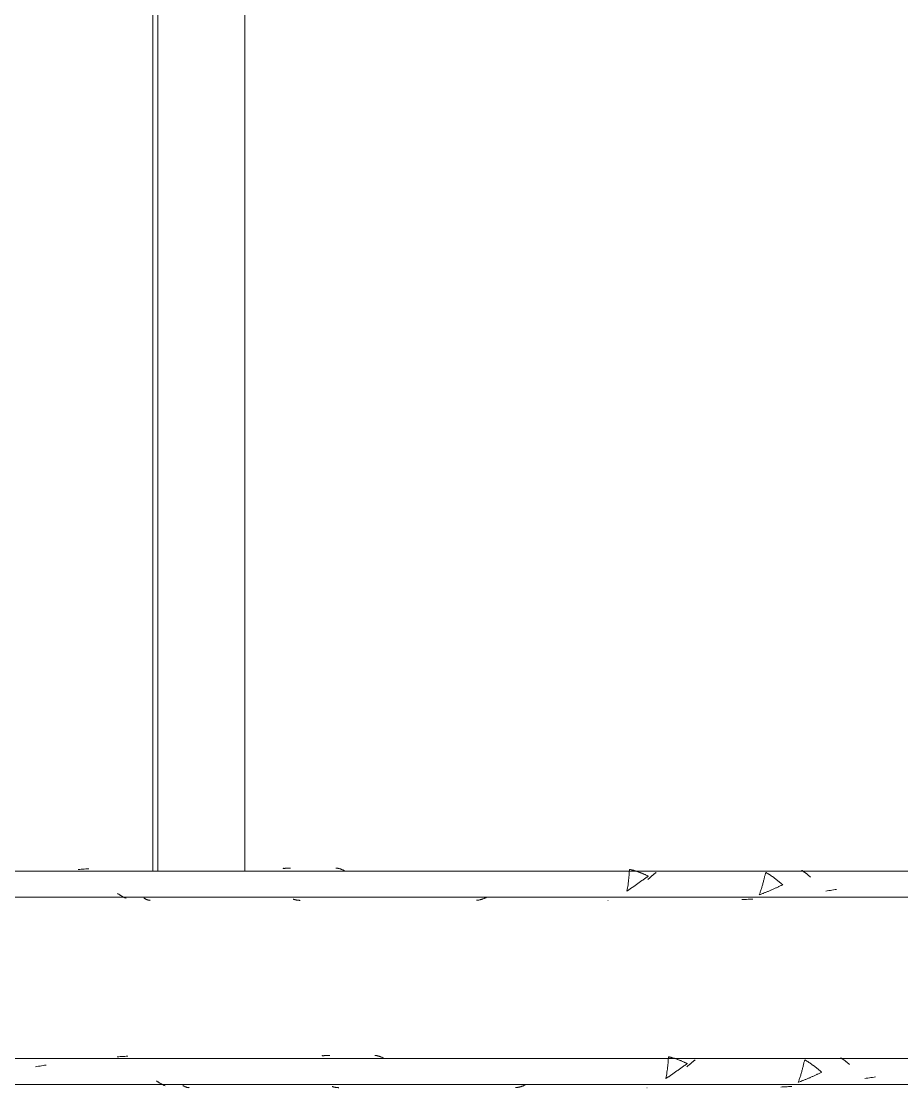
# Model space of a CAD drawing. Header units: millimetres. Extents: x -2100 to 124761, y -10432 to 93550.
# Drawn here: x 29646 to 30318, y -165 to 648 of the extents above; entities that cross this region are included whole.
import ezdxf

# ---------------------------------------------------------------- set-up
doc = ezdxf.new("R2010")
doc.units = ezdxf.units.MM
doc.linetypes.add('Centre', pattern=[31.75, 6.35, -4.7625, 15.875, -4.7625])
for name, color, linetype, lineweight in [('A-GLAZ-CWMG', 55, 'Continuous', 5), ('KINH', 152, 'Continuous', 5), ('NET THAY 1', 41, 'Continuous', 5), ('TRUC', 225, 'Continuous', 5)]:
    doc.layers.add(name, color=color, linetype=linetype, lineweight=lineweight)

# ---------------------------------------------------------------- blocks, each defined once
blk = doc.blocks.new('FP_9-MẶT ĐỨNG TRỤC A-Q')
at = {"layer": 'NET THAY 1'}
for p, q in [((31335.33, -142.86), (22887.32, -142.86)), ((29720.6, -141.59), (29719.44, -141.67)), ((29721.76, -141.51), (29720.6, -141.59)), ((29722.92, -141.44), (29721.76, -141.51)), ((29724.07, -141.37), (29722.92, -141.44)), ((29725.23, -141.3), (29724.07, -141.37)), ((29726.39, -141.23), (29725.23, -141.3)), ((29727.54, -141.17), (29726.39, -141.23)), ((29875.78, -140.81), (29875.68, -140.96)), ((29876.11, -140.9), (29875.68, -140.96)), ((29875.89, -140.68), (29875.78, -140.81)), ((29875.98, -140.6), (29875.89, -140.68)), ((29876.08, -140.55), (29875.98, -140.6)), ((29876.55, -140.85), (29876.11, -140.9)), ((29876.98, -140.8), (29876.55, -140.85)), ((29877.41, -140.76), (29876.98, -140.8)), ((29877.84, -140.72), (29877.41, -140.76)), ((29878.27, -140.68), (29877.84, -140.72)), ((29878.7, -140.65), (29878.27, -140.68)), ((29879.13, -140.62), (29878.7, -140.65)), ((29879.56, -140.6), (29879.13, -140.62)), ((29879.99, -140.58), (29879.56, -140.6)), ((29880.43, -140.56), (29879.99, -140.58)), ((29880.86, -140.55), (29880.43, -140.56)), ((29881.29, -140.54), (29880.86, -140.55)), ((29881.72, -140.53), (29881.29, -140.54)), ((29916.32, -140.59), (29916.03, -140.56)), ((29916.61, -140.62), (29916.32, -140.59)), ((29916.9, -140.66), (29916.61, -140.62)), ((29917.19, -140.7), (29916.9, -140.66)), ((29917.48, -140.75), (29917.19, -140.7)), ((29917.77, -140.81), (29917.48, -140.75)), ((29918.06, -140.88), (29917.77, -140.81)), ((29918.35, -140.95), (29918.06, -140.88)), ((29918.64, -141.03), (29918.35, -140.95)), ((29918.93, -141.11), (29918.64, -141.03)), ((29919.22, -141.2), (29918.93, -141.11)), ((29919.5, -141.3), (29919.22, -141.2)), ((29919.79, -141.41), (29919.5, -141.3)), ((29920.08, -141.52), (29919.79, -141.41)), ((29920.37, -141.63), (29920.08, -141.52)), ((29920.65, -141.76), (29920.37, -141.63)), ((29920.94, -141.89), (29920.65, -141.76)), ((29921.23, -142.02), (29920.94, -141.89)), ((29921.51, -142.17), (29921.23, -142.02)), ((29921.8, -142.31), (29921.51, -142.17)), ((29922.08, -142.47), (29921.8, -142.31)), ((29922.37, -142.63), (29922.08, -142.47)), ((29922.65, -142.79), (29922.37, -142.63)), ((29922.94, -142.96), (29922.65, -142.79)), ((30139.69, -145.38), (30139.61, -146.39)), ((30139.76, -144.44), (30139.69, -145.38)), ((30139.82, -143.59), (30139.76, -144.44)), ((30139.88, -142.82), (30139.82, -143.59)), ((30139.92, -142.16), (30139.88, -142.82)), ((30139.96, -141.6), (30139.92, -142.16)), ((30140.39, -141.69), (30139.96, -141.59)), ((30140.82, -141.79), (30140.39, -141.69)), ((30141.24, -141.89), (30140.82, -141.79)), ((30141.67, -142), (30141.24, -141.89)), ((30142.1, -142.12), (30141.67, -142)), ((30142.53, -142.23), (30142.1, -142.12)), ((30142.95, -142.35), (30142.53, -142.23)), ((30143.38, -142.48), (30142.95, -142.35)), ((30143.81, -142.6), (30143.38, -142.48)), ((30144.23, -142.74), (30143.81, -142.6)), ((30144.66, -142.87), (30144.23, -142.74)), ((30145.09, -143.01), (30144.66, -142.87)), ((30145.51, -143.15), (30145.09, -143.01)), ((30145.94, -143.3), (30145.51, -143.15)), ((30146.36, -143.45), (30145.94, -143.3)), ((30146.79, -143.6), (30146.36, -143.45)), ((30147.21, -143.76), (30146.79, -143.6)), ((30147.63, -143.91), (30147.21, -143.76)), ((30148.06, -144.08), (30147.63, -143.91)), ((30148.48, -144.24), (30148.06, -144.08)), ((30148.9, -144.41), (30148.48, -144.24)), ((30149.32, -144.58), (30148.9, -144.41)), ((30149.75, -144.76), (30149.32, -144.58)), ((30150.17, -144.93), (30149.75, -144.76)), ((30150.59, -145.12), (30150.17, -144.93)), ((30151.01, -145.3), (30150.59, -145.12)), ((30151.43, -145.48), (30151.01, -145.3)), ((30151.85, -145.67), (30151.43, -145.48)), ((30152.27, -145.86), (30151.85, -145.67)), ((30152.69, -146.06), (30152.27, -145.86)), ((30153.11, -146.25), (30152.69, -146.06)), ((30153.52, -146.45), (30153.11, -146.25)), ((30157.46, -146.23), (30157.2, -146.46)), ((30157.72, -146.01), (30157.46, -146.23)), ((30157.97, -145.8), (30157.72, -146.01)), ((30158.23, -145.58), (30157.97, -145.8)), ((30158.49, -145.37), (30158.23, -145.58)), ((30158.74, -145.17), (30158.49, -145.37)), ((30159, -144.96), (30158.74, -145.17)), ((30159.25, -144.77), (30159, -144.96)), ((30159.51, -144.57), (30159.25, -144.77)), ((30159.76, -144.38), (30159.51, -144.57)), ((30160.01, -144.19), (30159.76, -144.38)), ((30160.27, -144), (30160.01, -144.19)), ((30243.34, -146.03), (30243.2, -146.6)), ((30243.48, -145.47), (30243.34, -146.03)), ((30243.61, -144.94), (30243.48, -145.47)), ((30243.74, -144.44), (30243.61, -144.94)), ((30243.87, -143.96), (30243.74, -144.44)), ((30244.19, -144.13), (30243.87, -143.95)), ((30244.52, -144.31), (30244.19, -144.13)), ((30244.85, -144.5), (30244.52, -144.31)), ((30245.18, -144.69), (30244.85, -144.5)), ((30245.5, -144.88), (30245.18, -144.69)), ((30245.83, -145.08), (30245.5, -144.88)), ((30246.15, -145.28), (30245.83, -145.08)), ((30246.48, -145.49), (30246.15, -145.28)), ((30246.8, -145.69), (30246.48, -145.49)), ((30247.12, -145.9), (30246.8, -145.69)), ((30247.45, -146.12), (30247.12, -145.9)), ((30247.77, -146.33), (30247.45, -146.12)), ((30248.09, -146.55), (30247.77, -146.33)), ((30271.58, -142.6), (30271.3, -142.44)), ((30271.86, -142.76), (30271.58, -142.6)), ((30272.15, -142.93), (30271.86, -142.76)), ((30272.43, -143.11), (30272.15, -142.93)), ((30272.71, -143.29), (30272.43, -143.11)), ((30273, -143.47), (30272.71, -143.29)), ((30273.28, -143.66), (30273, -143.47)), ((30273.56, -143.86), (30273.28, -143.66)), ((30273.84, -144.06), (30273.56, -143.86)), ((30274.12, -144.27), (30273.84, -144.06)), ((30274.4, -144.48), (30274.12, -144.27)), ((30274.68, -144.69), (30274.4, -144.48)), ((30274.96, -144.91), (30274.68, -144.69)), ((30275.23, -145.14), (30274.96, -144.91)), ((30275.51, -145.37), (30275.23, -145.14)), ((30275.79, -145.6), (30275.51, -145.37)), ((30276.06, -145.84), (30275.79, -145.6)), ((30276.34, -146.08), (30276.06, -145.84)), ((30276.61, -146.32), (30276.34, -146.08)), ((30276.89, -146.57), (30276.61, -146.32)), ((29658.26, -149.02), (29657.09, -149.21)), ((29659.44, -148.84), (29658.26, -149.02)), ((29660.61, -148.66), (29659.44, -148.84)), ((29661.78, -148.48), (29660.61, -148.66)), ((29662.95, -148.3), (29661.78, -148.48)), ((29664.12, -148.12), (29662.95, -148.3)), ((29665.29, -147.94), (29664.12, -148.12)), ((30138.82, -153.44), (30138.64, -154.66)), ((30138.99, -152.21), (30138.82, -153.44)), ((30139.14, -150.98), (30138.99, -152.21)), ((30139.28, -149.78), (30139.14, -150.98)), ((30139.4, -148.6), (30139.28, -149.78)), ((30139.51, -147.47), (30139.4, -148.6)), ((30139.61, -146.39), (30139.51, -147.47)), ((30143.61, -154.41), (30143.27, -154.66)), ((30143.96, -154.17), (30143.61, -154.41)), ((30144.3, -153.93), (30143.96, -154.17)), ((30144.64, -153.68), (30144.3, -153.93)), ((30144.99, -153.44), (30144.64, -153.68)), ((30145.33, -153.19), (30144.99, -153.44)), ((30145.67, -152.95), (30145.33, -153.19)), ((30146.01, -152.7), (30145.67, -152.95)), ((30146.35, -152.46), (30146.01, -152.7)), ((30146.69, -152.22), (30146.35, -152.46)), ((30147.03, -151.97), (30146.69, -152.22)), ((30147.37, -151.73), (30147.03, -151.97)), ((30147.71, -151.48), (30147.37, -151.73)), ((30148.05, -151.24), (30147.71, -151.48)), ((30148.38, -151), (30148.05, -151.24)), ((30148.72, -150.76), (30148.38, -151)), ((30149.06, -150.52), (30148.72, -150.76)), ((30149.39, -150.28), (30149.06, -150.52)), ((30149.73, -150.04), (30149.39, -150.28)), ((30150.06, -149.8), (30149.73, -150.04)), ((30150.4, -149.56), (30150.06, -149.8)), ((30150.73, -149.33), (30150.4, -149.56)), ((30151.06, -149.1), (30150.73, -149.33)), ((30151.39, -148.86), (30151.06, -149.1)), ((30151.73, -148.63), (30151.39, -148.86)), ((30152.06, -148.4), (30151.73, -148.63)), ((30152.39, -148.18), (30152.06, -148.4)), ((30152.72, -147.95), (30152.39, -148.18)), ((30153.05, -147.73), (30152.72, -147.95)), ((30153.38, -147.51), (30153.05, -147.73)), ((30153.7, -147.29), (30153.38, -147.51)), ((30153.94, -146.65), (30153.52, -146.45)), ((30154.03, -147.07), (30153.7, -147.29)), ((30154.36, -146.86), (30153.94, -146.65)), ((30154.36, -146.86), (30154.03, -147.07)), ((30154.32, -149.07), (30154.05, -149.32)), ((30154.58, -148.82), (30154.32, -149.07)), ((30154.85, -148.58), (30154.58, -148.82)), ((30155.11, -148.33), (30154.85, -148.58)), ((30155.37, -148.09), (30155.11, -148.33)), ((30155.64, -147.85), (30155.37, -148.09)), ((30155.9, -147.61), (30155.64, -147.85)), ((30156.16, -147.37), (30155.9, -147.61)), ((30156.42, -147.14), (30156.16, -147.37)), ((30156.68, -146.91), (30156.42, -147.14)), ((30156.94, -146.68), (30156.68, -146.91)), ((30157.2, -146.46), (30156.94, -146.68)), ((30241.2, -154.4), (30241.01, -155.07)), ((30241.39, -153.73), (30241.2, -154.4)), ((30241.58, -153.05), (30241.39, -153.73)), ((30241.76, -152.37), (30241.58, -153.05)), ((30241.94, -151.7), (30241.76, -152.37)), ((30242.11, -151.03), (30241.94, -151.7)), ((30242.28, -150.36), (30242.11, -151.03)), ((30242.44, -149.71), (30242.28, -150.36)), ((30242.6, -149.06), (30242.44, -149.71)), ((30242.76, -148.42), (30242.6, -149.06)), ((30242.91, -147.8), (30242.76, -148.42)), ((30243.06, -147.19), (30242.91, -147.8)), ((30243.2, -146.6), (30243.06, -147.19)), ((30248.41, -146.77), (30248.09, -146.55)), ((30248.73, -147), (30248.41, -146.77)), ((30249.05, -147.22), (30248.73, -147)), ((30249.37, -147.45), (30249.05, -147.22)), ((30249.69, -147.68), (30249.37, -147.45)), ((30250.01, -147.92), (30249.69, -147.68)), ((30250.33, -148.15), (30250.01, -147.92)), ((30250.64, -148.39), (30250.33, -148.15)), ((30250.96, -148.63), (30250.64, -148.39)), ((30251.28, -148.87), (30250.96, -148.63)), ((30251.59, -149.12), (30251.28, -148.87)), ((30251.91, -149.36), (30251.59, -149.12)), ((30252.22, -149.61), (30251.91, -149.36)), ((30252.54, -149.85), (30252.22, -149.61)), ((30252.85, -150.1), (30252.54, -149.85)), ((30253.16, -150.35), (30252.85, -150.1)), ((30253.47, -150.61), (30253.16, -150.35)), ((30253.78, -150.86), (30253.47, -150.61)), ((30254.1, -151.11), (30253.78, -150.86)), ((30254.41, -151.37), (30254.1, -151.11)), ((30254.71, -151.62), (30254.41, -151.37)), ((30254.94, -154.32), (30254.46, -154.54)), ((30255.02, -151.88), (30254.71, -151.62)), ((30255.42, -154.09), (30254.94, -154.32)), ((30255.33, -152.13), (30255.02, -151.88)), ((30255.64, -152.39), (30255.33, -152.13)), ((30255.9, -153.87), (30255.42, -154.09)), ((30255.95, -152.64), (30255.64, -152.39)), ((30256.38, -153.64), (30255.9, -153.87)), ((30256.25, -152.9), (30255.95, -152.64)), ((30256.56, -153.16), (30256.25, -152.9)), ((30256.86, -153.41), (30256.38, -153.64)), ((30256.86, -153.41), (30256.56, -153.16)), ((30277.16, -146.82), (30276.89, -146.57)), ((30277.43, -147.08), (30277.16, -146.82)), ((30277.7, -147.34), (30277.43, -147.08)), ((30277.97, -147.6), (30277.7, -147.34)), ((29749.71, -160.21), (29749.41, -160.01)), ((29750.01, -160.42), (29749.71, -160.21)), ((29750.31, -160.61), (29750.01, -160.42)), ((29750.61, -160.81), (29750.31, -160.61)), ((29750.91, -161), (29750.61, -160.81)), ((29751.21, -161.19), (29750.91, -161)), ((29751.51, -161.37), (29751.21, -161.19)), ((29751.8, -161.55), (29751.51, -161.37)), ((29752.1, -161.73), (29751.8, -161.55)), ((29752.4, -161.9), (29752.1, -161.73)), ((29752.7, -162.07), (29752.4, -161.9)), ((29752.99, -162.24), (29752.7, -162.07)), ((29753.29, -162.4), (29752.99, -162.24)), ((29753.58, -162.56), (29753.29, -162.4)), ((29753.88, -162.71), (29753.58, -162.56)), ((30138.24, -157.04), (30138.01, -158.18)), ((30138.38, -157.93), (30138.02, -158.15)), ((30138.45, -155.87), (30138.24, -157.04)), ((30138.73, -157.71), (30138.38, -157.93)), ((30138.64, -154.66), (30138.45, -155.87)), ((30139.08, -157.48), (30138.73, -157.71)), ((30139.43, -157.25), (30139.08, -157.48)), ((30139.78, -157.02), (30139.43, -157.25)), ((30140.13, -156.79), (30139.78, -157.02)), ((30140.48, -156.56), (30140.13, -156.79)), ((30140.83, -156.33), (30140.48, -156.56)), ((30141.18, -156.09), (30140.83, -156.33)), ((30141.53, -155.85), (30141.18, -156.09)), ((30141.88, -155.62), (30141.53, -155.85)), ((30142.23, -155.38), (30141.88, -155.62)), ((30142.57, -155.14), (30142.23, -155.38)), ((30142.92, -154.9), (30142.57, -155.14)), ((30143.27, -154.66), (30142.92, -154.9)), ((30239.07, -160.55), (30238.83, -161.06)), ((30239.33, -160.89), (30238.83, -161.06)), ((30239.3, -160.01), (30239.07, -160.55)), ((30239.53, -159.45), (30239.3, -160.01)), ((30239.82, -160.71), (30239.33, -160.89)), ((30239.75, -158.86), (30239.53, -159.45)), ((30239.97, -158.27), (30239.75, -158.86)), ((30240.32, -160.54), (30239.82, -160.71)), ((30240.19, -157.65), (30239.97, -158.27)), ((30240.4, -157.02), (30240.19, -157.65)), ((30240.81, -160.36), (30240.32, -160.54)), ((30240.61, -156.38), (30240.4, -157.02)), ((30240.81, -155.73), (30240.61, -156.38)), ((30241.01, -155.07), (30240.81, -155.73)), ((30241.31, -160.17), (30240.81, -160.36)), ((30241.8, -159.99), (30241.31, -160.17)), ((30242.29, -159.8), (30241.8, -159.99)), ((30242.78, -159.61), (30242.29, -159.8)), ((30243.28, -159.42), (30242.78, -159.61)), ((30243.77, -159.23), (30243.28, -159.42)), ((30244.26, -159.03), (30243.77, -159.23)), ((30244.75, -158.84), (30244.26, -159.03)), ((30245.24, -158.64), (30244.75, -158.84)), ((30245.73, -158.43), (30245.24, -158.64)), ((30246.22, -158.23), (30245.73, -158.43)), ((30246.71, -158.02), (30246.22, -158.23)), ((30247.2, -157.82), (30246.71, -158.02)), ((30247.68, -157.61), (30247.2, -157.82)), ((30248.17, -157.4), (30247.68, -157.61)), ((30248.66, -157.18), (30248.17, -157.4)), ((30249.14, -156.97), (30248.66, -157.18)), ((30249.63, -156.76), (30249.14, -156.97)), ((30250.12, -156.54), (30249.63, -156.76)), ((30250.6, -156.32), (30250.12, -156.54)), ((30251.09, -156.1), (30250.6, -156.32)), ((30251.57, -155.88), (30251.09, -156.1)), ((30252.05, -155.66), (30251.57, -155.88)), ((30252.54, -155.44), (30252.05, -155.66)), ((30253.02, -155.22), (30252.54, -155.44)), ((30253.5, -154.99), (30253.02, -155.22)), ((30253.98, -154.77), (30253.5, -154.99)), ((30254.46, -154.54), (30253.98, -154.77)), ((30290.84, -158.03), (30289.65, -158.2)), ((30292.03, -157.85), (30290.84, -158.03)), ((30293.22, -157.68), (30292.03, -157.85)), ((30294.41, -157.5), (30293.22, -157.68)), ((30295.59, -157.32), (30294.41, -157.5)), ((30296.78, -157.14), (30295.59, -157.32)), ((30297.97, -156.96), (30296.78, -157.14)), ((22887.32, -162.86), (31335.33, -162.86)), ((29754.17, -162.86), (29753.88, -162.71)), ((29754.47, -163.01), (29754.17, -162.86)), ((29754.76, -163.15), (29754.47, -163.01)), ((29755.06, -163.28), (29754.76, -163.15)), ((29755.35, -163.42), (29755.06, -163.28)), ((29755.64, -163.54), (29755.35, -163.42)), ((29755.94, -163.67), (29755.64, -163.54)), ((29769.8, -163.66), (29769.58, -163.52)), ((29770.02, -163.79), (29769.8, -163.66)), ((29770.24, -163.92), (29770.02, -163.79)), ((29770.46, -164.04), (29770.24, -163.92)), ((29770.67, -164.16), (29770.46, -164.04)), ((29770.89, -164.27), (29770.67, -164.16)), ((29771.11, -164.37), (29770.89, -164.27)), ((29771.32, -164.47), (29771.11, -164.37)), ((29771.54, -164.56), (29771.32, -164.47)), ((29771.75, -164.65), (29771.54, -164.56)), ((29771.97, -164.72), (29771.75, -164.65)), ((29772.18, -164.8), (29771.97, -164.72)), ((29772.4, -164.86), (29772.18, -164.8)), ((29772.62, -164.93), (29772.4, -164.86)), ((29772.83, -164.98), (29772.62, -164.93)), ((29773.04, -165.03), (29772.83, -164.98)), ((29773.26, -165.07), (29773.04, -165.03)), ((29773.47, -165.11), (29773.26, -165.07)), ((29773.69, -165.13), (29773.47, -165.11)), ((29773.9, -165.16), (29773.69, -165.13)), ((29774.12, -165.17), (29773.9, -165.16)), ((29774.33, -165.18), (29774.12, -165.17)), ((29883.67, -164.4), (29883.38, -164.31)), ((29883.95, -164.48), (29883.67, -164.4)), ((29884.23, -164.56), (29883.95, -164.48)), ((29884.52, -164.64), (29884.23, -164.56)), ((29884.8, -164.71), (29884.52, -164.64)), ((29885.08, -164.77), (29884.8, -164.71)), ((29885.37, -164.83), (29885.08, -164.77)), ((29885.65, -164.89), (29885.37, -164.83)), ((29885.93, -164.94), (29885.65, -164.89)), ((29886.21, -164.99), (29885.93, -164.94)), ((29886.49, -165.03), (29886.21, -164.99)), ((29886.78, -165.07), (29886.49, -165.03)), ((29887.06, -165.1), (29886.78, -165.07)), ((29887.34, -165.12), (29887.06, -165.1)), ((29887.62, -165.15), (29887.34, -165.12)), ((29887.9, -165.16), (29887.62, -165.15)), ((29888.19, -165.18), (29887.9, -165.16)), ((29888.47, -165.18), (29888.19, -165.18)), ((30023.57, -165.13), (30023.26, -165.15)), ((30023.88, -165.1), (30023.57, -165.13)), ((30024.18, -165.07), (30023.88, -165.1)), ((30024.49, -165.03), (30024.18, -165.07)), ((30024.79, -164.99), (30024.49, -165.03)), ((30025.1, -164.94), (30024.79, -164.99)), ((30025.41, -164.88), (30025.1, -164.94)), ((30025.71, -164.82), (30025.41, -164.88)), ((30026.02, -164.76), (30025.71, -164.82)), ((30026.32, -164.69), (30026.02, -164.76)), ((30026.63, -164.61), (30026.32, -164.69)), ((30026.93, -164.53), (30026.63, -164.61)), ((30027.24, -164.44), (30026.93, -164.53)), ((30027.54, -164.35), (30027.24, -164.44)), ((30027.84, -164.25), (30027.54, -164.35)), ((30028.15, -164.15), (30027.84, -164.25)), ((30028.45, -164.04), (30028.15, -164.15)), ((30028.75, -163.93), (30028.45, -164.04)), ((30029.06, -163.81), (30028.75, -163.93)), ((30029.36, -163.69), (30029.06, -163.81)), ((30029.66, -163.56), (30029.36, -163.69)), ((30029.96, -163.43), (30029.66, -163.56)), ((30030.27, -163.29), (30029.96, -163.43)), ((30030.57, -163.15), (30030.27, -163.29)), ((30123.65, -165.18), (30123.48, -165.18)), ((30226.81, -164.63), (30225.61, -164.69)), ((30228.01, -164.57), (30226.81, -164.63)), ((30229.21, -164.51), (30228.01, -164.57)), ((30230.41, -164.45), (30229.21, -164.51)), ((30231.61, -164.38), (30230.41, -164.45)), ((30232.81, -164.31), (30231.61, -164.38)), ((30234.01, -164.24), (30232.81, -164.31))]:
    blk.add_line(p, q, dxfattribs=at)
blk = doc.blocks.new('FP_10-MẶT ĐỨNG TRỤC A-Q')
at = {"layer": 'NET THAY 1'}
for p, q in [((31305.6, 0), (22887.32, 0)), ((29690.85, 1.33), (29689.69, 1.25)), ((29692.01, 1.4), (29690.85, 1.33)), ((29693.17, 1.47), (29692.01, 1.4)), ((29694.33, 1.54), (29693.17, 1.47)), ((29695.48, 1.61), (29694.33, 1.54)), ((29696.64, 1.67), (29695.48, 1.61)), ((29697.8, 1.73), (29696.64, 1.67)), ((29846.38, 1.99), (29845.93, 1.93)), ((29846.03, 2.07), (29845.94, 1.93)), ((29846.13, 2.19), (29846.03, 2.07)), ((29846.22, 2.26), (29846.13, 2.19)), ((29846.32, 2.31), (29846.22, 2.26)), ((29846.82, 2.04), (29846.38, 1.99)), ((29847.26, 2.08), (29846.82, 2.04)), ((29847.7, 2.13), (29847.26, 2.08)), ((29848.15, 2.17), (29847.7, 2.13)), ((29848.59, 2.2), (29848.15, 2.17)), ((29849.03, 2.23), (29848.59, 2.2)), ((29849.47, 2.26), (29849.03, 2.23)), ((29849.91, 2.28), (29849.47, 2.26)), ((29850.35, 2.3), (29849.91, 2.28)), ((29850.8, 2.31), (29850.35, 2.3)), ((29851.24, 2.32), (29850.8, 2.31)), ((29851.68, 2.33), (29851.24, 2.32)), ((29886.57, 2.28), (29886.28, 2.31)), ((29886.86, 2.26), (29886.57, 2.28)), ((29887.15, 2.22), (29886.86, 2.26)), ((29887.44, 2.18), (29887.15, 2.22)), ((29887.73, 2.13), (29887.44, 2.18)), ((29888.02, 2.08), (29887.73, 2.13)), ((29888.31, 2.01), (29888.02, 2.08)), ((29888.6, 1.94), (29888.31, 2.01)), ((29888.89, 1.87), (29888.6, 1.94)), ((29889.18, 1.79), (29888.89, 1.87)), ((29889.47, 1.7), (29889.18, 1.79)), ((29889.76, 1.6), (29889.47, 1.7)), ((29890.04, 1.5), (29889.76, 1.6)), ((29890.33, 1.39), (29890.04, 1.5)), ((29890.62, 1.28), (29890.33, 1.39)), ((29890.91, 1.16), (29890.62, 1.28)), ((29891.19, 1.03), (29890.91, 1.16)), ((29891.48, 0.9), (29891.19, 1.03)), ((29891.77, 0.76), (29891.48, 0.9)), ((29892.05, 0.62), (29891.77, 0.76)), ((29892.34, 0.47), (29892.05, 0.62)), ((29892.62, 0.31), (29892.34, 0.47)), ((29892.91, 0.15), (29892.62, 0.31)), ((29893.19, -0.02), (29892.91, 0.15)), ((30110.13, 0.12), (30110.08, -0.64)), ((30110.17, 0.77), (30110.13, 0.12)), ((30110.21, 1.31), (30110.17, 0.77)), ((30110.64, 1.23), (30110.21, 1.32)), ((30111.07, 1.13), (30110.64, 1.23)), ((30111.5, 1.03), (30111.07, 1.13)), ((30111.93, 0.92), (30111.5, 1.03)), ((30112.35, 0.81), (30111.93, 0.92)), ((30112.78, 0.7), (30112.35, 0.81)), ((30113.21, 0.58), (30112.78, 0.7)), ((30113.64, 0.46), (30113.21, 0.58)), ((30114.06, 0.33), (30113.64, 0.46)), ((30114.49, 0.2), (30114.06, 0.33)), ((30114.92, 0.07), (30114.49, 0.2)), ((30115.34, -0.07), (30114.92, 0.07)), ((30241.83, 0.34), (30241.55, 0.49)), ((30242.12, 0.18), (30241.83, 0.34)), ((30242.4, 0.01), (30242.12, 0.18)), ((30242.69, -0.16), (30242.4, 0.01)), ((30109.41, -7.99), (30109.26, -9.21)), ((30109.54, -6.79), (30109.41, -7.99)), ((30109.66, -5.62), (30109.54, -6.79)), ((30109.77, -4.49), (30109.66, -5.62)), ((30109.87, -3.42), (30109.77, -4.49)), ((30109.95, -2.41), (30109.87, -3.42)), ((30110.02, -1.48), (30109.95, -2.41)), ((30110.08, -0.64), (30110.02, -1.48)), ((30115.77, -0.21), (30115.34, -0.07)), ((30116.19, -0.35), (30115.77, -0.21)), ((30116.62, -0.5), (30116.19, -0.35)), ((30117.04, -0.65), (30116.62, -0.5)), ((30117.47, -0.8), (30117.04, -0.65)), ((30117.89, -0.96), (30117.47, -0.8)), ((30118.31, -1.12), (30117.89, -0.96)), ((30118.74, -1.29), (30118.31, -1.12)), ((30118.65, -8), (30118.31, -8.25)), ((30118.99, -7.76), (30118.65, -8)), ((30119.16, -1.45), (30118.74, -1.29)), ((30119.32, -7.52), (30118.99, -7.76)), ((30119.58, -1.62), (30119.16, -1.45)), ((30119.66, -7.28), (30119.32, -7.52)), ((30120, -1.79), (30119.58, -1.62)), ((30119.99, -7.05), (30119.66, -7.28)), ((30120.33, -6.81), (30119.99, -7.05)), ((30120.43, -1.97), (30120, -1.79)), ((30120.66, -6.57), (30120.33, -6.81)), ((30120.85, -2.15), (30120.43, -1.97)), ((30120.99, -6.34), (30120.66, -6.57)), ((30121.27, -2.33), (30120.85, -2.15)), ((30121.32, -6.11), (30120.99, -6.34)), ((30121.69, -2.51), (30121.27, -2.33)), ((30121.66, -5.87), (30121.32, -6.11)), ((30121.99, -5.64), (30121.66, -5.87)), ((30122.11, -2.7), (30121.69, -2.51)), ((30122.32, -5.42), (30121.99, -5.64)), ((30122.53, -2.89), (30122.11, -2.7)), ((30122.65, -5.19), (30122.32, -5.42)), ((30122.95, -3.08), (30122.53, -2.89)), ((30122.98, -4.97), (30122.65, -5.19)), ((30123.37, -3.28), (30122.95, -3.08)), ((30123.31, -4.74), (30122.98, -4.97)), ((30123.64, -4.52), (30123.31, -4.74)), ((30123.78, -3.47), (30123.37, -3.28)), ((30123.96, -4.31), (30123.64, -4.52)), ((30124.2, -3.67), (30123.78, -3.47)), ((30124.29, -4.09), (30123.96, -4.31)), ((30124.62, -3.88), (30124.2, -3.67)), ((30124.62, -3.88), (30124.29, -4.09)), ((30124.58, -6.08), (30124.31, -6.33)), ((30124.84, -5.83), (30124.58, -6.08)), ((30125.11, -5.59), (30124.84, -5.83)), ((30125.37, -5.34), (30125.11, -5.59)), ((30125.63, -5.1), (30125.37, -5.34)), ((30125.9, -4.86), (30125.63, -5.1)), ((30126.16, -4.63), (30125.9, -4.86)), ((30126.42, -4.39), (30126.16, -4.63)), ((30126.68, -4.16), (30126.42, -4.39)), ((30126.94, -3.93), (30126.68, -4.16)), ((30127.2, -3.7), (30126.94, -3.93)), ((30127.46, -3.48), (30127.2, -3.7)), ((30127.72, -3.26), (30127.46, -3.48)), ((30127.97, -3.04), (30127.72, -3.26)), ((30128.23, -2.83), (30127.97, -3.04)), ((30128.49, -2.61), (30128.23, -2.83)), ((30128.74, -2.41), (30128.49, -2.61)), ((30129, -2.2), (30128.74, -2.41)), ((30129.26, -2), (30129, -2.2)), ((30129.51, -1.8), (30129.26, -2)), ((30129.76, -1.61), (30129.51, -1.8)), ((30130.02, -1.42), (30129.76, -1.61)), ((30130.27, -1.23), (30130.02, -1.42)), ((30130.52, -1.05), (30130.27, -1.23)), ((30212.38, -8.03), (30212.2, -8.7)), ((30212.54, -7.37), (30212.38, -8.03)), ((30212.71, -6.71), (30212.54, -7.37)), ((30212.87, -6.07), (30212.71, -6.71)), ((30213.02, -5.43), (30212.87, -6.07)), ((30213.17, -4.81), (30213.02, -5.43)), ((30213.32, -4.21), (30213.17, -4.81)), ((30213.46, -3.62), (30213.32, -4.21)), ((30213.6, -3.05), (30213.46, -3.62)), ((30213.74, -2.5), (30213.6, -3.05)), ((30213.87, -1.98), (30213.74, -2.5)), ((30214, -1.48), (30213.87, -1.98)), ((30214.12, -1), (30214, -1.48)), ((30214.45, -1.17), (30214.12, -1)), ((30214.78, -1.36), (30214.45, -1.17)), ((30215.11, -1.54), (30214.78, -1.36)), ((30215.43, -1.73), (30215.11, -1.54)), ((30215.76, -1.92), (30215.43, -1.73)), ((30216.08, -2.12), (30215.76, -1.92)), ((30216.41, -2.31), (30216.08, -2.12)), ((30216.73, -2.52), (30216.41, -2.31)), ((30217.06, -2.72), (30216.73, -2.52)), ((30217.38, -2.93), (30217.06, -2.72)), ((30217.7, -3.14), (30217.38, -2.93)), ((30218.03, -3.36), (30217.7, -3.14)), ((30218.35, -3.57), (30218.03, -3.36)), ((30218.67, -3.79), (30218.35, -3.57)), ((30218.99, -4.02), (30218.67, -3.79)), ((30219.31, -4.24), (30218.99, -4.02)), ((30219.63, -4.47), (30219.31, -4.24)), ((30219.95, -4.7), (30219.63, -4.47)), ((30220.27, -4.93), (30219.95, -4.7)), ((30220.59, -5.17), (30220.27, -4.93)), ((30220.91, -5.4), (30220.59, -5.17)), ((30221.22, -5.64), (30220.91, -5.4)), ((30221.54, -5.88), (30221.22, -5.64)), ((30221.86, -6.12), (30221.54, -5.88)), ((30222.17, -6.37), (30221.86, -6.12)), ((30222.49, -6.61), (30222.17, -6.37)), ((30222.8, -6.86), (30222.49, -6.61)), ((30223.11, -7.11), (30222.8, -6.86)), ((30223.43, -7.36), (30223.11, -7.11)), ((30223.74, -7.61), (30223.43, -7.36)), ((30224.05, -7.86), (30223.74, -7.61)), ((30224.36, -8.12), (30224.05, -7.86)), ((30224.67, -8.37), (30224.36, -8.12)), ((30242.97, -0.34), (30242.69, -0.16)), ((30243.25, -0.52), (30242.97, -0.34)), ((30243.53, -0.71), (30243.25, -0.52)), ((30243.81, -0.91), (30243.53, -0.71)), ((30244.1, -1.11), (30243.81, -0.91)), ((30244.38, -1.31), (30244.1, -1.11)), ((30244.66, -1.52), (30244.38, -1.31)), ((30244.94, -1.73), (30244.66, -1.52)), ((30245.21, -1.95), (30244.94, -1.73)), ((30245.49, -2.17), (30245.21, -1.95)), ((30245.77, -2.4), (30245.49, -2.17)), ((30246.05, -2.63), (30245.77, -2.4)), ((30246.32, -2.87), (30246.05, -2.63)), ((30246.6, -3.11), (30246.32, -2.87)), ((30246.87, -3.35), (30246.6, -3.11)), ((30247.15, -3.6), (30246.87, -3.35)), ((30247.42, -3.85), (30247.15, -3.6)), ((30247.69, -4.1), (30247.42, -3.85)), ((30247.96, -4.36), (30247.69, -4.1)), ((30248.23, -4.62), (30247.96, -4.36)), ((30108.51, -14.05), (30108.29, -15.19)), ((30108.65, -14.95), (30108.3, -15.17)), ((30108.72, -12.87), (30108.51, -14.05)), ((30109, -14.72), (30108.65, -14.95)), ((30108.91, -11.66), (30108.72, -12.87)), ((30109.09, -10.44), (30108.91, -11.66)), ((30109.35, -14.49), (30109, -14.72)), ((30109.26, -9.21), (30109.09, -10.44)), ((30109.71, -14.27), (30109.35, -14.49)), ((30110.06, -14.04), (30109.71, -14.27)), ((30110.41, -13.8), (30110.06, -14.04)), ((30110.76, -13.57), (30110.41, -13.8)), ((30111.11, -13.33), (30110.76, -13.57)), ((30111.46, -13.1), (30111.11, -13.33)), ((30111.8, -12.86), (30111.46, -13.1)), ((30112.15, -12.62), (30111.8, -12.86)), ((30112.5, -12.38), (30112.15, -12.62)), ((30112.85, -12.14), (30112.5, -12.38)), ((30113.19, -11.9), (30112.85, -12.14)), ((30113.54, -11.66), (30113.19, -11.9)), ((30113.88, -11.42), (30113.54, -11.66)), ((30114.23, -11.17), (30113.88, -11.42)), ((30114.57, -10.93), (30114.23, -11.17)), ((30114.91, -10.69), (30114.57, -10.93)), ((30115.26, -10.44), (30114.91, -10.69)), ((30115.6, -10.2), (30115.26, -10.44)), ((30115.94, -9.95), (30115.6, -10.2)), ((30116.28, -9.71), (30115.94, -9.95)), ((30116.62, -9.46), (30116.28, -9.71)), ((30116.96, -9.22), (30116.62, -9.46)), ((30117.3, -8.97), (30116.96, -9.22)), ((30117.64, -8.73), (30117.3, -8.97)), ((30117.98, -8.49), (30117.64, -8.73)), ((30118.31, -8.25), (30117.98, -8.49)), ((30210.03, -15.88), (30209.8, -16.47)), ((30210.25, -15.28), (30210.03, -15.88)), ((30210.46, -14.66), (30210.25, -15.28)), ((30210.67, -14.03), (30210.46, -14.66)), ((30210.88, -13.39), (30210.67, -14.03)), ((30211.08, -12.73), (30210.88, -13.39)), ((30211.28, -12.07), (30211.08, -12.73)), ((30211.47, -11.4), (30211.28, -12.07)), ((30211.66, -10.73), (30211.47, -11.4)), ((30211.85, -10.05), (30211.66, -10.73)), ((30212.03, -9.38), (30211.85, -10.05)), ((30212.2, -8.7), (30212.03, -9.38)), ((30214.04, -16.25), (30213.55, -16.45)), ((30214.53, -16.05), (30214.04, -16.25)), ((30215.02, -15.85), (30214.53, -16.05)), ((30215.51, -15.65), (30215.02, -15.85)), ((30216, -15.45), (30215.51, -15.65)), ((30216.49, -15.25), (30216, -15.45)), ((30216.98, -15.04), (30216.49, -15.25)), ((30217.47, -14.83), (30216.98, -15.04)), ((30217.96, -14.62), (30217.47, -14.83)), ((30218.44, -14.41), (30217.96, -14.62)), ((30218.93, -14.2), (30218.44, -14.41)), ((30219.42, -13.98), (30218.93, -14.2)), ((30219.9, -13.76), (30219.42, -13.98)), ((30220.39, -13.55), (30219.9, -13.76)), ((30220.87, -13.33), (30220.39, -13.55)), ((30221.36, -13.11), (30220.87, -13.33)), ((30221.84, -12.89), (30221.36, -13.11)), ((30222.32, -12.67), (30221.84, -12.89)), ((30222.81, -12.44), (30222.32, -12.67)), ((30223.29, -12.22), (30222.81, -12.44)), ((30223.77, -12), (30223.29, -12.22)), ((30224.25, -11.77), (30223.77, -12)), ((30224.73, -11.55), (30224.25, -11.77)), ((30224.98, -8.62), (30224.67, -8.37)), ((30225.21, -11.32), (30224.73, -11.55)), ((30225.29, -8.88), (30224.98, -8.62)), ((30225.69, -11.09), (30225.21, -11.32)), ((30225.6, -9.13), (30225.29, -8.88)), ((30225.91, -9.39), (30225.6, -9.13)), ((30226.17, -10.87), (30225.69, -11.09)), ((30226.21, -9.65), (30225.91, -9.39)), ((30226.65, -10.64), (30226.17, -10.87)), ((30226.52, -9.9), (30226.21, -9.65)), ((30226.83, -10.16), (30226.52, -9.9)), ((30227.13, -10.41), (30226.65, -10.64)), ((30227.13, -10.41), (30226.83, -10.16)), ((30261.12, -15.04), (30259.93, -15.22)), ((30262.31, -14.87), (30261.12, -15.04)), ((30263.49, -14.69), (30262.31, -14.87)), ((30264.68, -14.51), (30263.49, -14.69)), ((30265.87, -14.33), (30264.68, -14.51)), ((30267.05, -14.15), (30265.87, -14.33)), ((30268.24, -13.97), (30267.05, -14.15)), ((22887.32, -20), (31305.6, -20)), ((29719.99, -17.24), (29719.68, -17.04)), ((29720.29, -17.45), (29719.99, -17.24)), ((29720.59, -17.65), (29720.29, -17.45)), ((29720.89, -17.84), (29720.59, -17.65)), ((29721.19, -18.04), (29720.89, -17.84)), ((29721.49, -18.23), (29721.19, -18.04)), ((29721.79, -18.41), (29721.49, -18.23)), ((29722.08, -18.59), (29721.79, -18.41)), ((29722.38, -18.77), (29722.08, -18.59)), ((29722.68, -18.95), (29722.38, -18.77)), ((29722.98, -19.12), (29722.68, -18.95)), ((29723.27, -19.29), (29722.98, -19.12)), ((29723.57, -19.45), (29723.27, -19.29)), ((29723.86, -19.61), (29723.57, -19.45)), ((29724.16, -19.77), (29723.86, -19.61)), ((29724.46, -19.92), (29724.16, -19.77)), ((29724.75, -20.07), (29724.46, -19.92)), ((29725.04, -20.21), (29724.75, -20.07)), ((29725.34, -20.35), (29725.04, -20.21)), ((29725.63, -20.49), (29725.34, -20.35)), ((29725.93, -20.62), (29725.63, -20.49)), ((29726.22, -20.74), (29725.93, -20.62)), ((29740.09, -20.74), (29739.87, -20.59)), ((29740.31, -20.87), (29740.09, -20.74)), ((29740.54, -21.01), (29740.31, -20.87)), ((29740.76, -21.13), (29740.54, -21.01)), ((29740.98, -21.25), (29740.76, -21.13)), ((29741.2, -21.37), (29740.98, -21.25)), ((29741.42, -21.48), (29741.2, -21.37)), ((29741.64, -21.58), (29741.42, -21.48)), ((29741.86, -21.68), (29741.64, -21.58)), ((29742.08, -21.76), (29741.86, -21.68)), ((29742.31, -21.85), (29742.08, -21.76)), ((29742.53, -21.92), (29742.31, -21.85)), ((29742.75, -21.99), (29742.53, -21.92)), ((29742.96, -22.06), (29742.75, -21.99)), ((29743.18, -22.11), (29742.96, -22.06)), ((29743.4, -22.16), (29743.18, -22.11)), ((29743.62, -22.21), (29743.4, -22.16)), ((29743.84, -22.24), (29743.62, -22.21)), ((29744.06, -22.27), (29743.84, -22.24)), ((29744.28, -22.3), (29744.06, -22.27)), ((29744.5, -22.31), (29744.28, -22.3)), ((29744.72, -22.33), (29744.5, -22.31)), ((29853.96, -21.49), (29853.67, -21.4)), ((29854.25, -21.58), (29853.96, -21.49)), ((29854.54, -21.67), (29854.25, -21.58)), ((29854.83, -21.75), (29854.54, -21.67)), ((29855.13, -21.82), (29854.83, -21.75)), ((29855.42, -21.89), (29855.13, -21.82)), ((29855.71, -21.96), (29855.42, -21.89)), ((29856, -22.01), (29855.71, -21.96)), ((29856.29, -22.07), (29856, -22.01)), ((29856.58, -22.12), (29856.29, -22.07)), ((29856.87, -22.16), (29856.58, -22.12)), ((29857.16, -22.2), (29856.87, -22.16)), ((29857.45, -22.23), (29857.16, -22.2)), ((29857.74, -22.26), (29857.45, -22.23)), ((29858.03, -22.29), (29857.74, -22.26)), ((29858.32, -22.3), (29858.03, -22.29)), ((29858.61, -22.32), (29858.32, -22.3)), ((29858.9, -22.33), (29858.61, -22.32)), ((29993.86, -22.26), (29993.55, -22.28)), ((29994.16, -22.23), (29993.86, -22.26)), ((29994.47, -22.19), (29994.16, -22.23)), ((29994.77, -22.15), (29994.47, -22.19)), ((29995.08, -22.11), (29994.77, -22.15)), ((29995.38, -22.05), (29995.08, -22.11)), ((29995.69, -21.99), (29995.38, -22.05)), ((29996, -21.93), (29995.69, -21.99)), ((29996.3, -21.86), (29996, -21.93)), ((29996.61, -21.79), (29996.3, -21.86)), ((29996.91, -21.71), (29996.61, -21.79)), ((29997.22, -21.62), (29996.91, -21.71)), ((29997.52, -21.53), (29997.22, -21.62)), ((29997.82, -21.44), (29997.52, -21.53)), ((29998.13, -21.34), (29997.82, -21.44)), ((29998.43, -21.23), (29998.13, -21.34)), ((29998.73, -21.12), (29998.43, -21.23)), ((29999.04, -21.01), (29998.73, -21.12)), ((29999.34, -20.89), (29999.04, -21.01)), ((29999.64, -20.76), (29999.34, -20.89)), ((29999.95, -20.63), (29999.64, -20.76)), ((30000.25, -20.5), (29999.95, -20.63)), ((30000.55, -20.36), (30000.25, -20.5)), ((30000.85, -20.21), (30000.55, -20.36)), ((30093.99, -22.33), (30093.77, -22.32)), ((30197.09, -21.73), (30195.89, -21.79)), ((30198.3, -21.67), (30197.09, -21.73)), ((30199.5, -21.61), (30198.3, -21.67)), ((30200.7, -21.54), (30199.5, -21.61)), ((30201.9, -21.47), (30200.7, -21.54)), ((30203.1, -21.4), (30201.9, -21.47)), ((30204.3, -21.33), (30203.1, -21.4)), ((30209.35, -17.58), (30209.11, -18.1)), ((30209.61, -17.92), (30209.11, -18.09)), ((30209.58, -17.03), (30209.35, -17.58)), ((30209.8, -16.47), (30209.58, -17.03)), ((30210.1, -17.75), (30209.61, -17.92)), ((30210.6, -17.57), (30210.1, -17.75)), ((30211.09, -17.39), (30210.6, -17.57)), ((30211.58, -17.2), (30211.09, -17.39)), ((30212.08, -17.02), (30211.58, -17.2)), ((30212.57, -16.83), (30212.08, -17.02)), ((30213.06, -16.64), (30212.57, -16.83)), ((30213.55, -16.45), (30213.06, -16.64))]:
    blk.add_line(p, q, dxfattribs=at)
blk = doc.blocks.new('Rectangular Mullion - Rectangular Mullion-V26-MẶT ĐỨNG TRỤC A-Q')
at = {"layer": 'A-GLAZ-CWMG'}
for p, q in [((30743.44, 2200), (30743.44, 0)), ((30809.64, 2200), (30809.64, 0)), ((30739.48, 2166.67), (30739.48, 0))]:
    blk.add_line(p, q, dxfattribs=at)

msp = doc.modelspace()

# ---------------------------------------------------------------- hatches: boundary and pattern name
at = {"layer": 'KINH'}
h = msp.add_hatch(dxfattribs=at)
h.set_pattern_fill('FP_11', color=256, angle=180, style=0, pattern_type=2)
h.set_pattern_definition([(225.204, (37422.6, 14448.4), (-0.002, -2032), [252.7, -2610.8]), (225.204, (37477.4, 14393.3), (-0.002, -2032), [252.7, -2610.8]), (225.204, (37552.7, 14524.3), (-0.002, -2032), [544.27, -2319.24]), (225.204, (38794.5, 13087), (-0.002, -2032), [252.7, -2610.8]), (225.204, (38849.3, 13031.8), (-0.002, -2032), [252.7, -2610.8]), (225.204, (38924.7, 13162.9), (-0.002, -2032), [544.27, -2319.24])])
h.paths.add_polyline_path([(22202.52, 4850), (22202.52, 0), (32826.57, 0), (32826.57, 4850)])

# ---------------------------------------------------------------- linework, layer by layer
at = {"layer": 'TRUC', "linetype": 'Centre', "ltscale": 75}
msp.add_line((-2000.06, 0), (44599.94, 0), dxfattribs=at)

# ---------------------------------------------------------------- block references
at = {"layer": 'A-GLAZ-CWMG'}
msp.add_blockref('Rectangular Mullion - Rectangular Mullion-V26-MẶT ĐỨNG TRỤC A-Q', (-992.9, 0), dxfattribs=at)
at = {"layer": 'NET THAY 1'}
for name in ['FP_10-MẶT ĐỨNG TRỤC A-Q', 'FP_9-MẶT ĐỨNG TRỤC A-Q']:
    msp.add_blockref(name, (0, 0), dxfattribs=at)

doc.saveas('drawing.dxf')
